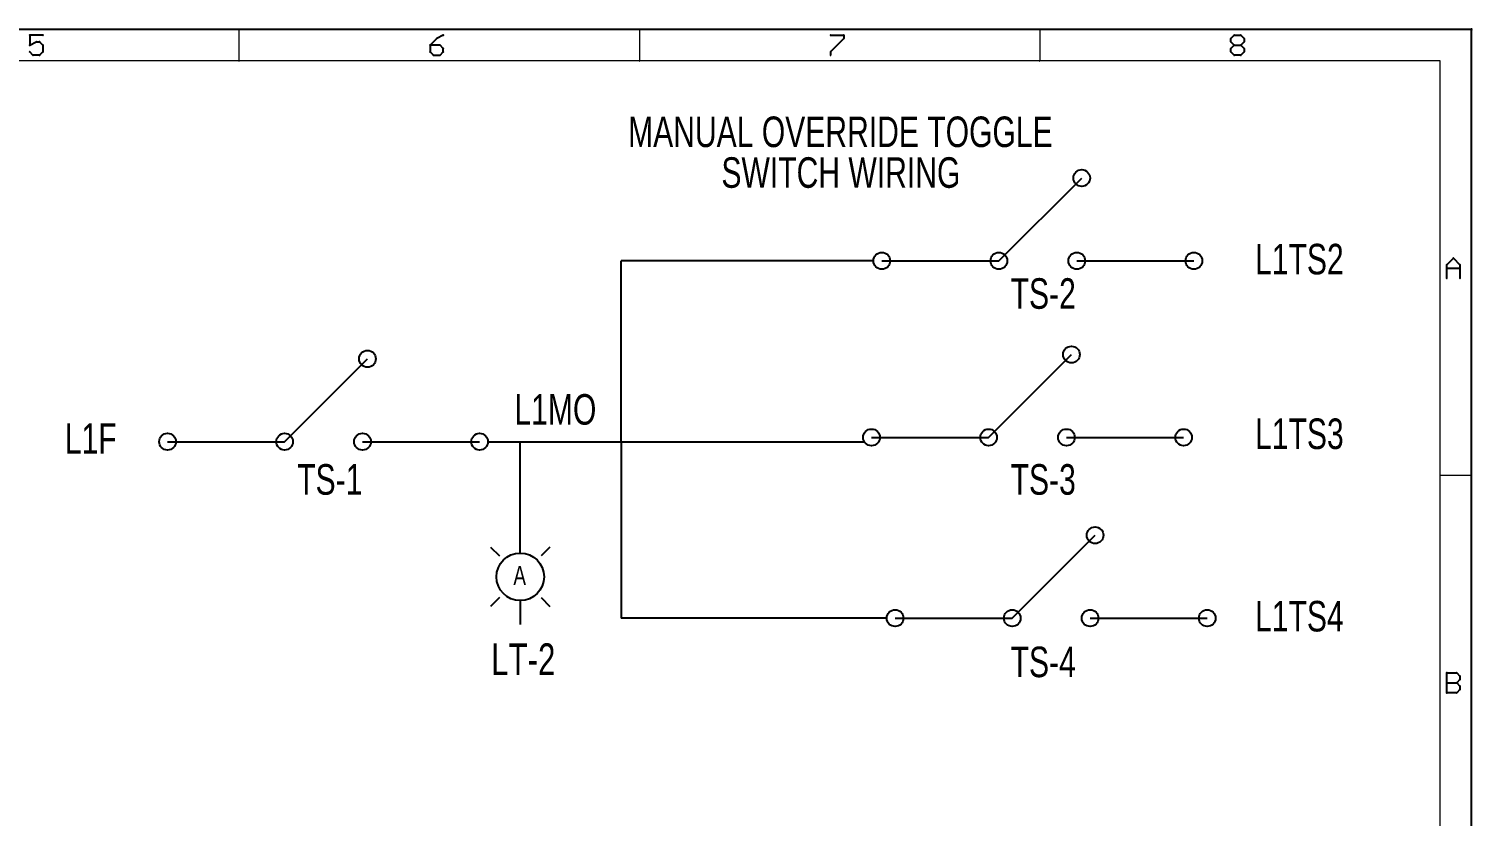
# Paper-space layout 'OUTPUT MODULE' of a CAD drawing. Header units: inches. Extents: x 0.9 to 16.5, y 0.5 to 10.7.
# Drawn here: x 9.61 to 16.5, y 6.94 to 10.7 of the extents above; entities that cross this region are included whole.
import ezdxf
from ezdxf.enums import TextEntityAlignment as Align

# ---------------------------------------------------------------- set-up
doc = ezdxf.new("R2010")
doc.units = ezdxf.units.IN
doc.header["$MEASUREMENT"] = 0
for name, color, linetype in [('92', 174, 'Continuous'), ('97', 94, 'Continuous'), ('COMP', 3, 'Continuous'), ('TEXT', 4, 'Continuous'), ('THIN_NEON_GREEN', 3, 'Continuous'), ('THIN_RED', 1, 'Continuous'), ('WIRE', 1, 'Continuous')]:
    doc.layers.add(name, color=color, linetype=linetype)
doc.styles.add('SLDTEXTSTYLE0', font='TXT', dxfattribs={"width": 0.736842})

# ---------------------------------------------------------------- blocks, each defined once
blk = doc.blocks.new('Block36')
at = {"layer": 'THIN_NEON_GREEN'}
for p, q in [((23.6442, 12.5302), (24.0398, 12.9258)), ((23.0848, 12.5302), (23.6442, 12.5302)), ((24.0162, 12.5302), (24.5756, 12.5302))]:
    blk.add_line(p, q, dxfattribs=at)
for centre in [(24.0398, 12.9258), (23.0848, 12.5302), (23.6442, 12.5302), (24.0162, 12.5302), (24.5756, 12.5302)]:
    blk.add_circle(centre, 0.0399, dxfattribs=at)
blk = doc.blocks.new('INDLT')
at = {"layer": 'COMP'}
for p, q in [((-0.719, 0.219), (-0.812, 0.312)), ((-0.188, 0.312), (-0.281, 0.219)), ((-0.75, 0), (-1, 0)), ((-0.25, 0), (0, 0)), ((-0.719, -0.219), (-0.812, -0.312)), ((-0.188, -0.312), (-0.281, -0.219))]:
    blk.add_line(p, q, dxfattribs=at)
blk.add_circle((-0.5, 0), 0.25, dxfattribs=at)
at = {"layer": 'COMP', "color": 3, "style": 'SLDTEXTSTYLE0', "width": 0.736842}
for tag, flags, p in [('DEVNAME_RO', 3, (-0.512, 0.725)), ('STOCKNUM', 1, (-0.512, -0.525))]:
    blk.add_attdef(tag, text='', height=0.1, dxfattribs=dict(at, flags=flags)).set_placement(p, align=Align.TOP_CENTER)
at = {"layer": 'COMP', "color": 3}
for tag in ['DESCRIPTL1', 'DESCRIPTL2', 'LABEL']:
    blk.add_attdef(tag, (0, 0), '', height=0.138, dxfattribs=at)

psp = doc.layouts.new('OUTPUT MODULE')

# ---------------------------------------------------------------- linework, layer by layer
at = {"layer": '97', "lineweight": 25}
for p, q in [((16.5, 10.7), (0.9, 10.7)), ((16.5, 0.5), (16.5, 10.7)), ((9.6762, 10.6725), (9.6129, 10.6725)), ((9.6129, 10.6725), (9.6129, 10.625)), ((9.6129, 10.625), (9.6446, 10.6408)), ((9.6446, 10.6408), (9.6604, 10.6408)), ((9.6604, 10.6408), (9.6762, 10.625)), ((9.6762, 10.625), (9.6762, 10.5934)), ((11.5571, 10.6567), (11.5254, 10.625)), ((11.5254, 10.625), (11.5254, 10.5934)), ((11.5729, 10.625), (11.5254, 10.625)), ((11.5887, 10.6725), (11.5571, 10.6567)), ((11.5887, 10.6092), (11.5729, 10.625)), ((13.4379, 10.6725), (13.5012, 10.6725)), ((13.5012, 10.6567), (13.4379, 10.5934)), ((13.5012, 10.6725), (13.5012, 10.6567)), ((15.3504, 10.6567), (15.3662, 10.6725)), ((15.3504, 10.6408), (15.3504, 10.6567)), ((15.3662, 10.625), (15.3504, 10.6408)), ((15.3504, 10.6092), (15.3662, 10.625)), ((15.3662, 10.6725), (15.3979, 10.6725)), ((15.3662, 10.625), (15.3979, 10.625)), ((15.3979, 10.6725), (15.4137, 10.6567)), ((15.4137, 10.6408), (15.3979, 10.625)), ((15.3979, 10.625), (15.4137, 10.6092)), ((15.4137, 10.6567), (15.4137, 10.6408)), ((9.6287, 10.5776), (9.6129, 10.5934)), ((9.6604, 10.5776), (9.6287, 10.5776)), ((9.6762, 10.5934), (9.6604, 10.5776)), ((11.5254, 10.5934), (11.5412, 10.5776)), ((11.5412, 10.5776), (11.5729, 10.5776)), ((11.5729, 10.5776), (11.5887, 10.5934)), ((11.5887, 10.5934), (11.5887, 10.6092)), ((13.4379, 10.5934), (13.4379, 10.5776)), ((15.3504, 10.5934), (15.3504, 10.6092)), ((15.3662, 10.5776), (15.3504, 10.5934)), ((15.3979, 10.5776), (15.3662, 10.5776)), ((15.4137, 10.5934), (15.3979, 10.5776)), ((15.4137, 10.6092), (15.4137, 10.5934)), ((16.3817, 9.5758), (16.4133, 9.6075)), ((16.4133, 9.6075), (16.4449, 9.5758)), ((16.3817, 9.5126), (16.3817, 9.5758)), ((16.3817, 9.56), (16.4449, 9.56)), ((16.4449, 9.5758), (16.4449, 9.5126)), ((16.3817, 7.5326), (16.3817, 7.6275)), ((16.3817, 7.6275), (16.4291, 7.6275)), ((16.4291, 7.6275), (16.4449, 7.6117)), ((16.4449, 7.5958), (16.4291, 7.58)), ((16.4449, 7.6117), (16.4449, 7.5958)), ((16.3817, 7.58), (16.4291, 7.58)), ((16.4291, 7.5326), (16.3817, 7.5326)), ((16.4291, 7.58), (16.4449, 7.5642)), ((16.4449, 7.5484), (16.4291, 7.5326)), ((16.4449, 7.5642), (16.4449, 7.5484))]:
    psp.add_line(p, q, dxfattribs=at)
at = {"layer": '97', "lineweight": 18}
for p, q in [((10.6125, 10.7), (10.6125, 10.55)), ((12.525, 10.7), (12.525, 10.55)), ((14.4375, 10.7), (14.4375, 10.55)), ((16.35, 10.55), (1.05, 10.55)), ((16.35, 0.65), (16.35, 10.55)), ((16.5, 8.57), (16.35, 8.57))]:
    psp.add_line(p, q, dxfattribs=at)
for centre, radius, start, end in [((10.6125, 10.7), 0.000984, 0, 180), ((12.525, 10.7), 0.000984, 0, 180), ((14.4375, 10.7), 0.000984, 0, 180), ((9.6129, 10.6725), 0.002, 90, 270), ((9.6129, 10.6725), 0.002, 0, 180), ((9.6129, 10.625), 0.002, 116.55864, 296.55864), ((9.6129, 10.625), 0.002, 180, 0), ((9.6446, 10.6408), 0.002, 90, 270), ((9.6446, 10.6408), 0.002, 296.57146, 116.57146), ((9.6604, 10.6408), 0.002, 45, 225), ((9.6604, 10.6408), 0.002, 270, 90), ((9.6762, 10.625), 0.002, 0, 180), ((9.6762, 10.625), 0.002, 225, 45), ((9.6762, 10.6725), 0.002, 270, 90), ((11.5254, 10.625), 0.002, 0, 180), ((11.5254, 10.625), 0.002, 90, 270), ((11.5254, 10.625), 0.002, 134.98987, 314.98987), ((11.5571, 10.6567), 0.002, 116.56505, 296.56505), ((11.5571, 10.6567), 0.002, 315, 135), ((11.5729, 10.625), 0.002, 45, 225), ((11.5729, 10.625), 0.002, 270, 90), ((11.5887, 10.6725), 0.002, 296.56505, 116.56505), ((13.4379, 10.6725), 0.002, 90, 270), ((13.5012, 10.6725), 0.002, 0, 180), ((13.5012, 10.6567), 0.002, 180, 0), ((13.5012, 10.6567), 0.002, 315.01013, 135.01013), ((13.5012, 10.6725), 0.002, 270, 90), ((15.3504, 10.6567), 0.002, 0, 180), ((15.3504, 10.6567), 0.002, 135, 315), ((15.3504, 10.6408), 0.002, 45.01013, 225.01013), ((15.3504, 10.6408), 0.002, 180, 0), ((15.3662, 10.6725), 0.002, 90, 270), ((15.3662, 10.625), 0.002, 90, 270), ((15.3662, 10.6725), 0.002, 315, 135), ((15.3662, 10.625), 0.002, 314.98987, 134.98987), ((15.3662, 10.625), 0.002, 225.01013, 45.01013), ((15.3979, 10.6725), 0.002, 44.98987, 224.98987), ((15.3979, 10.625), 0.002, 45, 225), ((15.3979, 10.625), 0.002, 135, 315), ((15.3979, 10.6725), 0.002, 270, 90), ((15.3979, 10.625), 0.002, 270, 90), ((15.4137, 10.6567), 0.002, 0, 180), ((15.4137, 10.6408), 0.002, 180, 0), ((15.4137, 10.6567), 0.002, 224.98987, 44.98987), ((15.4137, 10.6408), 0.002, 315, 135), ((9.6129, 10.5934), 0.002, 45, 225), ((9.6287, 10.5776), 0.002, 90, 270), ((9.6287, 10.5776), 0.002, 225, 45), ((9.6604, 10.5776), 0.002, 135.01013, 315.01013), ((9.6604, 10.5776), 0.002, 270, 90), ((9.6762, 10.5934), 0.002, 180, 0), ((9.6762, 10.5934), 0.002, 315.01013, 135.01013), ((10.6125, 10.55), 0.000984, 180, 0), ((11.5254, 10.5934), 0.002, 45, 225), ((11.5254, 10.5934), 0.002, 180, 0), ((11.5412, 10.5776), 0.002, 90, 270), ((11.5412, 10.5776), 0.002, 225, 45), ((11.5729, 10.5776), 0.002, 135.01013, 315.01013), ((11.5729, 10.5776), 0.002, 270, 90), ((11.5887, 10.6092), 0.002, 0, 180), ((11.5887, 10.5934), 0.002, 180, 0), ((11.5887, 10.6092), 0.002, 224.98987, 44.98987), ((11.5887, 10.5934), 0.002, 315.01013, 135.01013), ((12.525, 10.55), 0.000984, 180, 0), ((13.4379, 10.5934), 0.002, 0, 180), ((13.4379, 10.5934), 0.002, 135, 315), ((13.4379, 10.5776), 0.002, 180, 0), ((14.4375, 10.55), 0.000984, 180, 0), ((15.3504, 10.6092), 0.002, 0, 180), ((15.3504, 10.6092), 0.002, 135, 315), ((15.3504, 10.5934), 0.002, 45, 225), ((15.3504, 10.5934), 0.002, 180, 0), ((15.3662, 10.5776), 0.002, 90, 270), ((15.3662, 10.5776), 0.002, 225, 45), ((15.3979, 10.5776), 0.002, 135.01013, 315.01013), ((15.3979, 10.5776), 0.002, 270, 90), ((15.4137, 10.6092), 0.002, 0, 180), ((15.4137, 10.5934), 0.002, 180, 0), ((15.4137, 10.6092), 0.002, 224.98987, 44.98987), ((15.4137, 10.5934), 0.002, 315.01013, 135.01013), ((16.35, 10.55), 0.000984, 0, 180), ((16.35, 10.55), 0.000984, 270, 90), ((16.4133, 9.6075), 0.002, 45, 225), ((16.4133, 9.6075), 0.002, 315, 135), ((16.3817, 9.5758), 0.002, 0, 180), ((16.3817, 9.5758), 0.002, 134.98987, 314.98987), ((16.3817, 9.56), 0.002, 90, 270), ((16.4449, 9.5758), 0.002, 0, 180), ((16.4449, 9.5758), 0.002, 225, 45), ((16.4449, 9.56), 0.002, 270, 90), ((16.3817, 9.5126), 0.002, 180, 0), ((16.4449, 9.5126), 0.002, 180, 0), ((16.35, 8.57), 0.000984, 90, 270), ((16.5, 8.57), 0.000984, 270, 90), ((16.3817, 7.6275), 0.002, 0, 180), ((16.3817, 7.6275), 0.002, 90, 270), ((16.4291, 7.6275), 0.002, 44.98987, 224.98987), ((16.4291, 7.6275), 0.002, 270, 90), ((16.4449, 7.6117), 0.002, 0, 180), ((16.4449, 7.5958), 0.002, 180, 0), ((16.4449, 7.6117), 0.002, 224.98987, 44.98987), ((16.4449, 7.5958), 0.002, 315, 135), ((16.3817, 7.58), 0.002, 90, 270), ((16.3817, 7.5326), 0.002, 90, 270), ((16.3817, 7.5326), 0.002, 180, 0), ((16.4291, 7.58), 0.002, 45, 225), ((16.4291, 7.58), 0.002, 135, 315), ((16.4291, 7.5326), 0.002, 135.01013, 315.01013), ((16.4291, 7.58), 0.002, 270, 90), ((16.4291, 7.5326), 0.002, 270, 90), ((16.4449, 7.5642), 0.002, 0, 180), ((16.4449, 7.5484), 0.002, 180, 0), ((16.4449, 7.5642), 0.002, 224.98987, 44.98987), ((16.4449, 7.5484), 0.002, 315.01013, 135.01013)]:
    psp.add_arc(centre, radius, start, end, dxfattribs=at)
at = {"layer": '97', "lineweight": 25}
for start, end in [(0, 180), (270, 90)]:
    psp.add_arc((16.5, 10.7), 0.00295, start, end, dxfattribs=at)
at = {"layer": 'THIN_RED'}
for p, q in [((13.6432, 9.5951), (12.4387, 9.5951)), ((12.4387, 8.7315), (12.4387, 9.5951)), ((11.802, 8.7315), (12.1302, 8.7315)), ((11.9555, 8.3112), (11.9555, 8.7315)), ((12.1302, 8.7315), (12.4387, 8.7315)), ((12.4387, 8.7315), (13.5997, 8.7315)), ((12.4387, 8.7315), (12.4387, 7.889)), ((13.707, 7.889), (12.4387, 7.889))]:
    psp.add_line(p, q, dxfattribs=at)

# ---------------------------------------------------------------- block references
for p in [(-9.4017, -2.9351), (-9.4509, -3.7781), (-12.8135, -3.7987), (-9.3379, -4.6413)]:
    psp.add_blockref('Block36', p, dxfattribs=at)
at = {"layer": 'WIRE', "xscale": 0.4545454545454546, "yscale": 0.4545454545454546, "zscale": 0.4545454545454546, "rotation": 90}
psp.add_blockref('INDLT', (11.9562, 8.3134), dxfattribs=at)

# ---------------------------------------------------------------- texts
at = {"layer": '92', "insert": (11.9535, 8.1385), "char_height": 0.0909, "attachment_point": 2, "style": 'SLDTEXTSTYLE0'}
psp.add_mtext('A', dxfattribs=at)
at = {"layer": 'TEXT', "attachment_point": 2, "style": 'SLDTEXTSTYLE0'}
for s, insert, char_height in [('MANUAL OVERRIDE TOGGLE', (13.4853, 10.2843), 0.145833), ('SWITCH WIRING', (13.4878, 10.0898), 0.145833), ('L1TS2', (15.6777, 9.6763), 0.14583), ('TS-2', (14.4542, 9.512), 0.14583), ('L1MO', (12.124, 8.9586), 0.14583), ('L1TS3', (15.6777, 8.8422), 0.14583), ('L1F', (9.9047, 8.8197), 0.14583), ('TS-1', (11.0464, 8.6241), 0.14583), ('TS-3', (14.4542, 8.6241), 0.14583), ('L1TS4', (15.6777, 7.971), 0.14583), ('LT-2', (11.9705, 7.7682), 0.15152), ('TS-4', (14.4542, 7.7527), 0.14583)]:
    psp.add_mtext(s, dxfattribs=dict(at, insert=insert, char_height=char_height))

doc.saveas('drawing.dxf')
